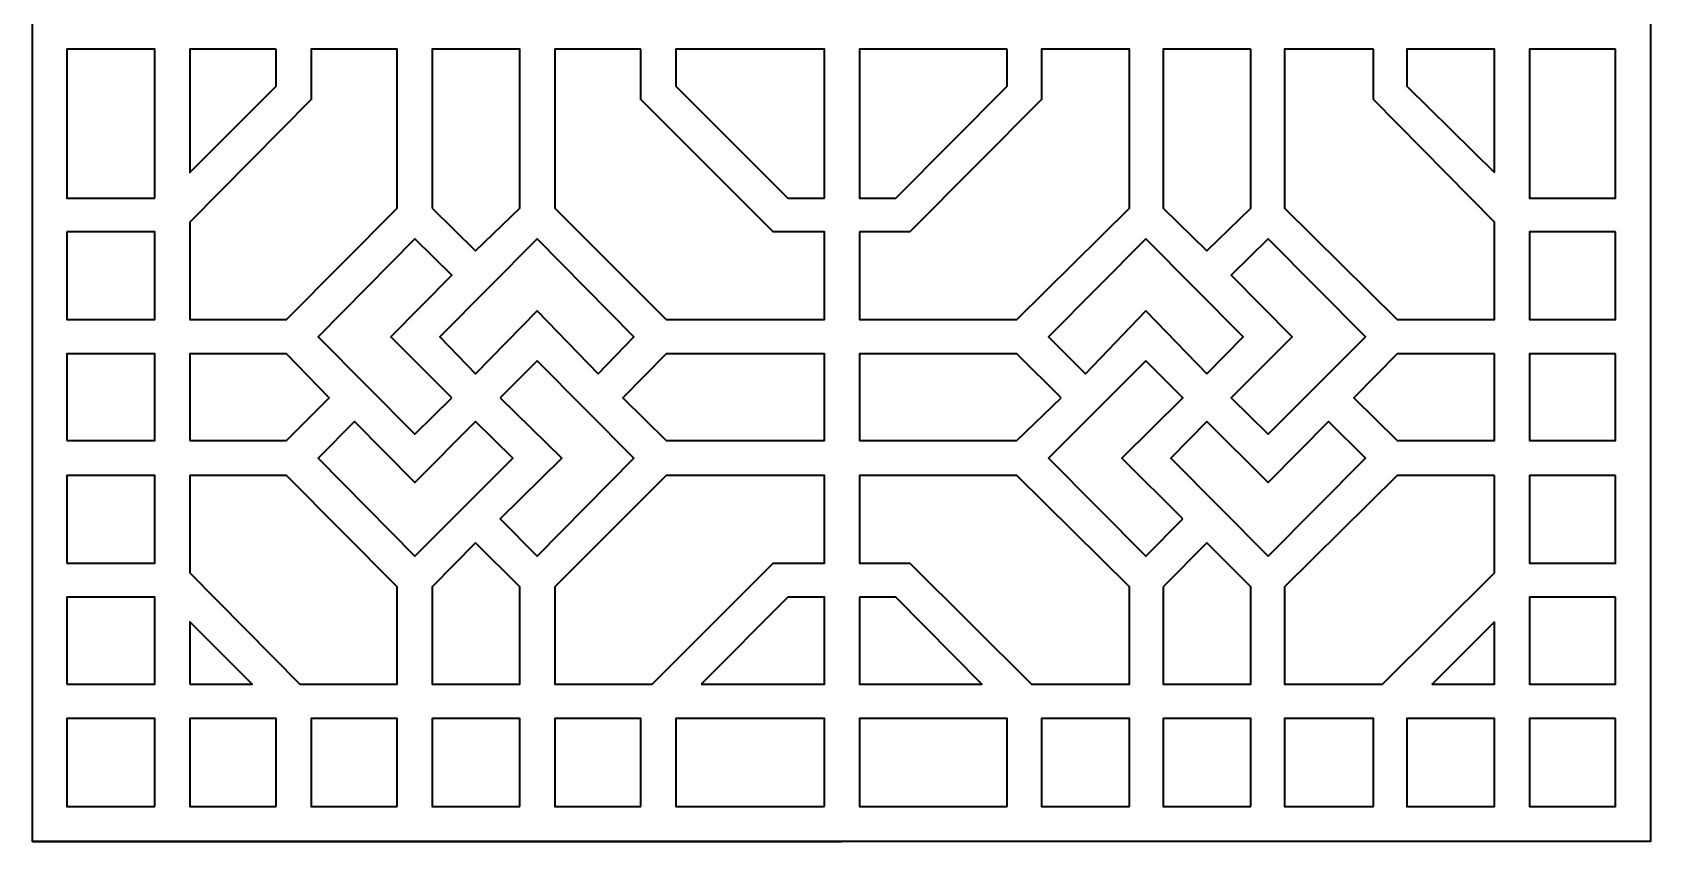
# Model space of a CAD drawing. Header units: centimetres. Extents: x -7.6 to 5.8, y -13 to 14.5.
# Drawn here: x -7.65 to 5.79, y 1.1 to 7.82 of the extents above; entities that cross this region are included whole.
import ezdxf

# ---------------------------------------------------------------- set-up
doc = ezdxf.new("R2010")
doc.units = ezdxf.units.CM
doc.header["$MEASUREMENT"] = 0
doc.layers.add('layer 1', color=7, linetype='Continuous')

msp = doc.modelspace()

# ---------------------------------------------------------------- linework, layer by layer
at = {"layer": 'layer 1', "color": 114, "lineweight": 35}
for points, knots in [([(-0.92346, 1.0957), (-0.92346, 1.0957), (5.79471, 1.0957), (5.79471, 1.0957), (5.79471, 1.0957), (5.79471, 1.0957), (5.79471, 7.81968), (5.79471, 7.81968), (5.79471, 7.81968), (5.79471, 7.81968), (5.79471, 14.54366), (5.79471, 14.54366), (5.79471, 14.54366), (5.79471, 14.54366), (-0.92346, 14.54366), (-0.92346, 14.54366), (-0.92346, 14.54366), (-0.92346, 14.54366), (-7.64744, 14.54366), (-7.64744, 14.54366), (-7.64744, 14.54366), (-7.64744, 14.54366), (-7.64744, 7.81968), (-7.64744, 7.81968), (-7.64744, 7.81968), (-7.64744, 7.81968), (-7.64744, 1.0957), (-7.64744, 1.0957), (-7.64744, 1.0957), (-7.64744, 1.0957), (-0.92346, 1.0957), (-0.92346, 1.0957)], [0, 0, 0, 0, 0.11111111, 0.11111111, 0.11111111, 0.11111111, 0.22222222, 0.22222222, 0.22222222, 0.22222222, 0.33333333, 0.33333333, 0.33333333, 0.33333333, 0.44444444, 0.44444444, 0.44444444, 0.44444444, 0.55555556, 0.55555556, 0.55555556, 0.55555556, 0.66666667, 0.66666667, 0.66666667, 0.66666667, 0.77777778, 0.77777778, 0.77777778, 0.77777778, 1, 1, 1, 1]), ([(-6.62954, 6.44115), (-6.62954, 6.44115), (-7.36243, 6.44115), (-7.36243, 6.44115), (-7.36243, 6.44115), (-7.36243, 6.44115), (-7.36243, 7.68008), (-7.36243, 7.68008), (-7.36243, 7.68008), (-7.36243, 7.68008), (-6.62954, 7.68008), (-6.62954, 7.68008), (-6.62954, 7.68008), (-6.62954, 7.68008), (-6.62954, 6.44115), (-6.62954, 6.44115)], [0, 0, 0, 0, 0.2, 0.2, 0.2, 0.2, 0.4, 0.4, 0.4, 0.4, 0.6, 0.6, 0.6, 0.6, 1, 1, 1, 1]), ([(-6.33871, 6.24338), (-6.33871, 6.24338), (-5.33244, 7.26129), (-5.33244, 7.26129), (-5.33244, 7.26129), (-5.33244, 7.26129), (-5.33244, 7.68008), (-5.33244, 7.68008), (-5.33244, 7.68008), (-5.33244, 7.68008), (-4.61699, 7.68008), (-4.61699, 7.68008), (-4.61699, 7.68008), (-4.61699, 7.68008), (-4.61699, 6.35971), (-4.61699, 6.35971), (-4.61699, 6.35971), (-4.61699, 6.35971), (-5.53602, 5.43488), (-5.53602, 5.43488), (-5.53602, 5.43488), (-5.53602, 5.43488), (-6.33871, 5.43488), (-6.33871, 5.43488), (-6.33871, 5.43488), (-6.33871, 5.43488), (-6.33871, 6.24338), (-6.33871, 6.24338)], [0, 0, 0, 0, 0.125, 0.125, 0.125, 0.125, 0.25, 0.25, 0.25, 0.25, 0.375, 0.375, 0.375, 0.375, 0.5, 0.5, 0.5, 0.5, 0.625, 0.625, 0.625, 0.625, 0.75, 0.75, 0.75, 0.75, 1, 1, 1, 1]), ([(-5.62327, 7.68008), (-5.62327, 7.68008), (-5.62327, 7.3718), (-5.62327, 7.3718), (-5.62327, 7.3718), (-5.62327, 7.3718), (-6.33871, 6.65636), (-6.33871, 6.65636), (-6.33871, 6.65636), (-6.33871, 6.65636), (-6.33871, 7.68008), (-6.33871, 7.68008), (-6.33871, 7.68008), (-6.33871, 7.68008), (-5.62327, 7.68008), (-5.62327, 7.68008)], [0, 0, 0, 0, 0.2, 0.2, 0.2, 0.2, 0.4, 0.4, 0.4, 0.4, 0.6, 0.6, 0.6, 0.6, 1, 1, 1, 1]), ([(-4.32617, 6.35971), (-4.32617, 6.35971), (-4.32617, 7.68008), (-4.32617, 7.68008), (-4.32617, 7.68008), (-4.32617, 7.68008), (-3.59909, 7.68008), (-3.59909, 7.68008), (-3.59909, 7.68008), (-3.59909, 7.68008), (-3.59909, 6.35971), (-3.59909, 6.35971), (-3.59909, 6.35971), (-3.59909, 6.35971), (-3.96554, 6.0049), (-3.96554, 6.0049), (-3.96554, 6.0049), (-3.96554, 6.0049), (-4.32617, 6.35971), (-4.32617, 6.35971)], [0, 0, 0, 0, 0.16666667, 0.16666667, 0.16666667, 0.16666667, 0.33333333, 0.33333333, 0.33333333, 0.33333333, 0.5, 0.5, 0.5, 0.5, 0.66666667, 0.66666667, 0.66666667, 0.66666667, 1, 1, 1, 1]), ([(-2.59282, 7.68008), (-2.59282, 7.68008), (-2.59282, 7.26129), (-2.59282, 7.26129), (-2.59282, 7.26129), (-2.59282, 7.26129), (-1.49348, 6.16195), (-1.49348, 6.16195), (-1.49348, 6.16195), (-1.49348, 6.16195), (-1.06887, 6.16195), (-1.06887, 6.16195), (-1.06887, 6.16195), (-1.06887, 6.16195), (-1.06887, 5.43488), (-1.06887, 5.43488), (-1.06887, 5.43488), (-1.06887, 5.43488), (-2.38342, 5.43488), (-2.38342, 5.43488), (-2.38342, 5.43488), (-2.38342, 5.43488), (-3.30826, 6.35971), (-3.30826, 6.35971), (-3.30826, 6.35971), (-3.30826, 6.35971), (-3.30826, 7.68008), (-3.30826, 7.68008), (-3.30826, 7.68008), (-3.30826, 7.68008), (-2.59282, 7.68008), (-2.59282, 7.68008)], [0, 0, 0, 0, 0.11111111, 0.11111111, 0.11111111, 0.11111111, 0.22222222, 0.22222222, 0.22222222, 0.22222222, 0.33333333, 0.33333333, 0.33333333, 0.33333333, 0.44444444, 0.44444444, 0.44444444, 0.44444444, 0.55555556, 0.55555556, 0.55555556, 0.55555556, 0.66666667, 0.66666667, 0.66666667, 0.66666667, 0.77777778, 0.77777778, 0.77777778, 0.77777778, 1, 1, 1, 1]), ([(-1.06887, 6.44115), (-1.06887, 6.44115), (-1.37134, 6.44115), (-1.37134, 6.44115), (-1.37134, 6.44115), (-1.37134, 6.44115), (-2.30199, 7.3718), (-2.30199, 7.3718), (-2.30199, 7.3718), (-2.30199, 7.3718), (-2.30199, 7.68008), (-2.30199, 7.68008), (-2.30199, 7.68008), (-2.30199, 7.68008), (-1.06887, 7.68008), (-1.06887, 7.68008), (-1.06887, 7.68008), (-1.06887, 7.68008), (-1.06887, 6.44115), (-1.06887, 6.44115)], [0, 0, 0, 0, 0.16666667, 0.16666667, 0.16666667, 0.16666667, 0.33333333, 0.33333333, 0.33333333, 0.33333333, 0.5, 0.5, 0.5, 0.5, 0.66666667, 0.66666667, 0.66666667, 0.66666667, 1, 1, 1, 1]), ([(-0.77804, 6.16195), (-0.77804, 6.16195), (-0.35925, 6.16195), (-0.35925, 6.16195), (-0.35925, 6.16195), (-0.35925, 6.16195), (0.73427, 7.26129), (0.73427, 7.26129), (0.73427, 7.26129), (0.73427, 7.26129), (0.73427, 7.68008), (0.73427, 7.68008), (0.73427, 7.68008), (0.73427, 7.68008), (1.46716, 7.68008), (1.46716, 7.68008), (1.46716, 7.68008), (1.46716, 7.68008), (1.46716, 6.35971), (1.46716, 6.35971), (1.46716, 6.35971), (1.46716, 6.35971), (0.53069, 5.43488), (0.53069, 5.43488), (0.53069, 5.43488), (0.53069, 5.43488), (-0.77804, 5.43488), (-0.77804, 5.43488), (-0.77804, 5.43488), (-0.77804, 5.43488), (-0.77804, 6.16195), (-0.77804, 6.16195)], [0, 0, 0, 0, 0.11111111, 0.11111111, 0.11111111, 0.11111111, 0.22222222, 0.22222222, 0.22222222, 0.22222222, 0.33333333, 0.33333333, 0.33333333, 0.33333333, 0.44444444, 0.44444444, 0.44444444, 0.44444444, 0.55555556, 0.55555556, 0.55555556, 0.55555556, 0.66666667, 0.66666667, 0.66666667, 0.66666667, 0.77777778, 0.77777778, 0.77777778, 0.77777778, 1, 1, 1, 1]), ([(0.44926, 7.68008), (0.44926, 7.68008), (0.44926, 7.3718), (0.44926, 7.3718), (0.44926, 7.3718), (0.44926, 7.3718), (-0.47558, 6.44115), (-0.47558, 6.44115), (-0.47558, 6.44115), (-0.47558, 6.44115), (-0.77804, 6.44115), (-0.77804, 6.44115), (-0.77804, 6.44115), (-0.77804, 6.44115), (-0.77804, 7.68008), (-0.77804, 7.68008), (-0.77804, 7.68008), (-0.77804, 7.68008), (0.44926, 7.68008), (0.44926, 7.68008)], [0, 0, 0, 0, 0.16666667, 0.16666667, 0.16666667, 0.16666667, 0.33333333, 0.33333333, 0.33333333, 0.33333333, 0.5, 0.5, 0.5, 0.5, 0.66666667, 0.66666667, 0.66666667, 0.66666667, 1, 1, 1, 1]), ([(2.47343, 7.68008), (2.47343, 7.68008), (2.47343, 6.35971), (2.47343, 6.35971), (2.47343, 6.35971), (2.47343, 6.35971), (2.10699, 6.0049), (2.10699, 6.0049), (2.10699, 6.0049), (2.10699, 6.0049), (1.74636, 6.35971), (1.74636, 6.35971), (1.74636, 6.35971), (1.74636, 6.35971), (1.74636, 7.68008), (1.74636, 7.68008), (1.74636, 7.68008), (1.74636, 7.68008), (2.47343, 7.68008), (2.47343, 7.68008)], [0, 0, 0, 0, 0.16666667, 0.16666667, 0.16666667, 0.16666667, 0.33333333, 0.33333333, 0.33333333, 0.33333333, 0.5, 0.5, 0.5, 0.5, 0.66666667, 0.66666667, 0.66666667, 0.66666667, 1, 1, 1, 1]), ([(3.49134, 7.68008), (3.49134, 7.68008), (3.49134, 7.26129), (3.49134, 7.26129), (3.49134, 7.26129), (3.49134, 7.26129), (4.49761, 6.24338), (4.49761, 6.24338), (4.49761, 6.24338), (4.49761, 6.24338), (4.49761, 5.43488), (4.49761, 5.43488), (4.49761, 5.43488), (4.49761, 5.43488), (3.6891, 5.43488), (3.6891, 5.43488), (3.6891, 5.43488), (3.6891, 5.43488), (2.75263, 6.35971), (2.75263, 6.35971), (2.75263, 6.35971), (2.75263, 6.35971), (2.75263, 7.68008), (2.75263, 7.68008), (2.75263, 7.68008), (2.75263, 7.68008), (3.49134, 7.68008), (3.49134, 7.68008)], [0, 0, 0, 0, 0.125, 0.125, 0.125, 0.125, 0.25, 0.25, 0.25, 0.25, 0.375, 0.375, 0.375, 0.375, 0.5, 0.5, 0.5, 0.5, 0.625, 0.625, 0.625, 0.625, 0.75, 0.75, 0.75, 0.75, 1, 1, 1, 1]), ([(4.49761, 6.65636), (4.49761, 6.65636), (3.77053, 7.3718), (3.77053, 7.3718), (3.77053, 7.3718), (3.77053, 7.3718), (3.77053, 7.68008), (3.77053, 7.68008), (3.77053, 7.68008), (3.77053, 7.68008), (4.49761, 7.68008), (4.49761, 7.68008), (4.49761, 7.68008), (4.49761, 7.68008), (4.49761, 6.65636), (4.49761, 6.65636)], [0, 0, 0, 0, 0.2, 0.2, 0.2, 0.2, 0.4, 0.4, 0.4, 0.4, 0.6, 0.6, 0.6, 0.6, 1, 1, 1, 1]), ([(5.50388, 7.68008), (5.50388, 7.68008), (5.50388, 6.44115), (5.50388, 6.44115), (5.50388, 6.44115), (5.50388, 6.44115), (4.78844, 6.44115), (4.78844, 6.44115), (4.78844, 6.44115), (4.78844, 6.44115), (4.78844, 7.68008), (4.78844, 7.68008), (4.78844, 7.68008), (4.78844, 7.68008), (5.50388, 7.68008), (5.50388, 7.68008)], [0, 0, 0, 0, 0.2, 0.2, 0.2, 0.2, 0.4, 0.4, 0.4, 0.4, 0.6, 0.6, 0.6, 0.6, 1, 1, 1, 1]), ([(-7.36243, 6.16195), (-7.36243, 6.16195), (-6.62954, 6.16195), (-6.62954, 6.16195), (-6.62954, 6.16195), (-6.62954, 6.16195), (-6.62954, 5.43488), (-6.62954, 5.43488), (-6.62954, 5.43488), (-6.62954, 5.43488), (-7.36243, 5.43488), (-7.36243, 5.43488), (-7.36243, 5.43488), (-7.36243, 5.43488), (-7.36243, 6.16195), (-7.36243, 6.16195)], [0, 0, 0, 0, 0.2, 0.2, 0.2, 0.2, 0.4, 0.4, 0.4, 0.4, 0.6, 0.6, 0.6, 0.6, 1, 1, 1, 1]), ([(-4.1633, 4.78342), (-4.1633, 4.78342), (-4.47158, 4.48095), (-4.47158, 4.48095), (-4.47158, 4.48095), (-4.47158, 4.48095), (-5.27427, 5.28946), (-5.27427, 5.28946), (-5.27427, 5.28946), (-5.27427, 5.28946), (-4.47158, 6.10378), (-4.47158, 6.10378), (-4.47158, 6.10378), (-4.47158, 6.10378), (-4.1633, 5.80132), (-4.1633, 5.80132), (-4.1633, 5.80132), (-4.1633, 5.80132), (-4.66934, 5.28946), (-4.66934, 5.28946), (-4.66934, 5.28946), (-4.66934, 5.28946), (-4.1633, 4.78342), (-4.1633, 4.78342)], [0, 0, 0, 0, 0.14285714, 0.14285714, 0.14285714, 0.14285714, 0.28571429, 0.28571429, 0.28571429, 0.28571429, 0.42857143, 0.42857143, 0.42857143, 0.42857143, 0.57142857, 0.57142857, 0.57142857, 0.57142857, 0.71428571, 0.71428571, 0.71428571, 0.71428571, 1, 1, 1, 1]), ([(-2.94763, 4.98118), (-2.94763, 4.98118), (-3.45368, 5.50467), (-3.45368, 5.50467), (-3.45368, 5.50467), (-3.45368, 5.50467), (-3.96554, 4.98118), (-3.96554, 4.98118), (-3.96554, 4.98118), (-3.96554, 4.98118), (-4.26218, 5.28946), (-4.26218, 5.28946), (-4.26218, 5.28946), (-4.26218, 5.28946), (-3.45368, 6.10378), (-3.45368, 6.10378), (-3.45368, 6.10378), (-3.45368, 6.10378), (-2.65099, 5.28946), (-2.65099, 5.28946), (-2.65099, 5.28946), (-2.65099, 5.28946), (-2.94763, 4.98118), (-2.94763, 4.98118)], [0, 0, 0, 0, 0.14285714, 0.14285714, 0.14285714, 0.14285714, 0.28571429, 0.28571429, 0.28571429, 0.28571429, 0.42857143, 0.42857143, 0.42857143, 0.42857143, 0.57142857, 0.57142857, 0.57142857, 0.57142857, 0.71428571, 0.71428571, 0.71428571, 0.71428571, 1, 1, 1, 1]), ([(2.10699, 4.98118), (2.10699, 4.98118), (1.60094, 5.50467), (1.60094, 5.50467), (1.60094, 5.50467), (1.60094, 5.50467), (1.10072, 4.98118), (1.10072, 4.98118), (1.10072, 4.98118), (1.10072, 4.98118), (0.79244, 5.28946), (0.79244, 5.28946), (0.79244, 5.28946), (0.79244, 5.28946), (1.60094, 6.10378), (1.60094, 6.10378), (1.60094, 6.10378), (1.60094, 6.10378), (2.40945, 5.28946), (2.40945, 5.28946), (2.40945, 5.28946), (2.40945, 5.28946), (2.10699, 4.98118), (2.10699, 4.98118)], [0, 0, 0, 0, 0.14285714, 0.14285714, 0.14285714, 0.14285714, 0.28571429, 0.28571429, 0.28571429, 0.28571429, 0.42857143, 0.42857143, 0.42857143, 0.42857143, 0.57142857, 0.57142857, 0.57142857, 0.57142857, 0.71428571, 0.71428571, 0.71428571, 0.71428571, 1, 1, 1, 1]), ([(2.61885, 6.10378), (2.61885, 6.10378), (3.42735, 5.28946), (3.42735, 5.28946), (3.42735, 5.28946), (3.42735, 5.28946), (2.61885, 4.48095), (2.61885, 4.48095), (2.61885, 4.48095), (2.61885, 4.48095), (2.31057, 4.78342), (2.31057, 4.78342), (2.31057, 4.78342), (2.31057, 4.78342), (2.81661, 5.28946), (2.81661, 5.28946), (2.81661, 5.28946), (2.81661, 5.28946), (2.31057, 5.80132), (2.31057, 5.80132), (2.31057, 5.80132), (2.31057, 5.80132), (2.61885, 6.10378), (2.61885, 6.10378)], [0, 0, 0, 0, 0.14285714, 0.14285714, 0.14285714, 0.14285714, 0.28571429, 0.28571429, 0.28571429, 0.28571429, 0.42857143, 0.42857143, 0.42857143, 0.42857143, 0.57142857, 0.57142857, 0.57142857, 0.57142857, 0.71428571, 0.71428571, 0.71428571, 0.71428571, 1, 1, 1, 1]), ([(5.50388, 6.16195), (5.50388, 6.16195), (5.50388, 5.43488), (5.50388, 5.43488), (5.50388, 5.43488), (5.50388, 5.43488), (4.78844, 5.43488), (4.78844, 5.43488), (4.78844, 5.43488), (4.78844, 5.43488), (4.78844, 6.16195), (4.78844, 6.16195), (4.78844, 6.16195), (4.78844, 6.16195), (5.50388, 6.16195), (5.50388, 6.16195)], [0, 0, 0, 0, 0.2, 0.2, 0.2, 0.2, 0.4, 0.4, 0.4, 0.4, 0.6, 0.6, 0.6, 0.6, 1, 1, 1, 1]), ([(-7.36243, 4.4286), (-7.36243, 4.4286), (-7.36243, 5.14986), (-7.36243, 5.14986), (-7.36243, 5.14986), (-7.36243, 5.14986), (-6.62954, 5.14986), (-6.62954, 5.14986), (-6.62954, 5.14986), (-6.62954, 5.14986), (-6.62954, 4.4286), (-6.62954, 4.4286), (-6.62954, 4.4286), (-6.62954, 4.4286), (-7.36243, 4.4286), (-7.36243, 4.4286)], [0, 0, 0, 0, 0.2, 0.2, 0.2, 0.2, 0.4, 0.4, 0.4, 0.4, 0.6, 0.6, 0.6, 0.6, 1, 1, 1, 1]), ([(-6.33871, 4.4286), (-6.33871, 4.4286), (-6.33871, 5.14986), (-6.33871, 5.14986), (-6.33871, 5.14986), (-6.33871, 5.14986), (-5.53602, 5.14986), (-5.53602, 5.14986), (-5.53602, 5.14986), (-5.53602, 5.14986), (-5.1812, 4.78342), (-5.1812, 4.78342), (-5.1812, 4.78342), (-5.1812, 4.78342), (-5.53602, 4.4286), (-5.53602, 4.4286), (-5.53602, 4.4286), (-5.53602, 4.4286), (-6.33871, 4.4286), (-6.33871, 4.4286)], [0, 0, 0, 0, 0.16666667, 0.16666667, 0.16666667, 0.16666667, 0.33333333, 0.33333333, 0.33333333, 0.33333333, 0.5, 0.5, 0.5, 0.5, 0.66666667, 0.66666667, 0.66666667, 0.66666667, 1, 1, 1, 1]), ([(-2.38342, 4.4286), (-2.38342, 4.4286), (-2.74405, 4.78342), (-2.74405, 4.78342), (-2.74405, 4.78342), (-2.74405, 4.78342), (-2.38342, 5.14986), (-2.38342, 5.14986), (-2.38342, 5.14986), (-2.38342, 5.14986), (-1.06887, 5.14986), (-1.06887, 5.14986), (-1.06887, 5.14986), (-1.06887, 5.14986), (-1.06887, 4.4286), (-1.06887, 4.4286), (-1.06887, 4.4286), (-1.06887, 4.4286), (-2.38342, 4.4286), (-2.38342, 4.4286)], [0, 0, 0, 0, 0.16666667, 0.16666667, 0.16666667, 0.16666667, 0.33333333, 0.33333333, 0.33333333, 0.33333333, 0.5, 0.5, 0.5, 0.5, 0.66666667, 0.66666667, 0.66666667, 0.66666667, 1, 1, 1, 1]), ([(0.89714, 4.78342), (0.89714, 4.78342), (0.53069, 4.4286), (0.53069, 4.4286), (0.53069, 4.4286), (0.53069, 4.4286), (-0.77804, 4.4286), (-0.77804, 4.4286), (-0.77804, 4.4286), (-0.77804, 4.4286), (-0.77804, 5.14986), (-0.77804, 5.14986), (-0.77804, 5.14986), (-0.77804, 5.14986), (0.53069, 5.14986), (0.53069, 5.14986), (0.53069, 5.14986), (0.53069, 5.14986), (0.89714, 4.78342), (0.89714, 4.78342)], [0, 0, 0, 0, 0.16666667, 0.16666667, 0.16666667, 0.16666667, 0.33333333, 0.33333333, 0.33333333, 0.33333333, 0.5, 0.5, 0.5, 0.5, 0.66666667, 0.66666667, 0.66666667, 0.66666667, 1, 1, 1, 1]), ([(4.49761, 5.14986), (4.49761, 5.14986), (4.49761, 4.4286), (4.49761, 4.4286), (4.49761, 4.4286), (4.49761, 4.4286), (3.6891, 4.4286), (3.6891, 4.4286), (3.6891, 4.4286), (3.6891, 4.4286), (3.32847, 4.78342), (3.32847, 4.78342), (3.32847, 4.78342), (3.32847, 4.78342), (3.6891, 5.14986), (3.6891, 5.14986), (3.6891, 5.14986), (3.6891, 5.14986), (4.49761, 5.14986), (4.49761, 5.14986)], [0, 0, 0, 0, 0.16666667, 0.16666667, 0.16666667, 0.16666667, 0.33333333, 0.33333333, 0.33333333, 0.33333333, 0.5, 0.5, 0.5, 0.5, 0.66666667, 0.66666667, 0.66666667, 0.66666667, 1, 1, 1, 1]), ([(5.50388, 5.14986), (5.50388, 5.14986), (5.50388, 4.4286), (5.50388, 4.4286), (5.50388, 4.4286), (5.50388, 4.4286), (4.78844, 4.4286), (4.78844, 4.4286), (4.78844, 4.4286), (4.78844, 4.4286), (4.78844, 5.14986), (4.78844, 5.14986), (4.78844, 5.14986), (4.78844, 5.14986), (5.50388, 5.14986), (5.50388, 5.14986)], [0, 0, 0, 0, 0.2, 0.2, 0.2, 0.2, 0.4, 0.4, 0.4, 0.4, 0.6, 0.6, 0.6, 0.6, 1, 1, 1, 1]), ([(-3.76196, 4.78342), (-3.76196, 4.78342), (-3.45368, 5.0917), (-3.45368, 5.0917), (-3.45368, 5.0917), (-3.45368, 5.0917), (-2.65099, 4.28319), (-2.65099, 4.28319), (-2.65099, 4.28319), (-2.65099, 4.28319), (-3.45368, 3.46887), (-3.45368, 3.46887), (-3.45368, 3.46887), (-3.45368, 3.46887), (-3.76196, 3.77715), (-3.76196, 3.77715), (-3.76196, 3.77715), (-3.76196, 3.77715), (-3.2501, 4.28319), (-3.2501, 4.28319), (-3.2501, 4.28319), (-3.2501, 4.28319), (-3.76196, 4.78342), (-3.76196, 4.78342)], [0, 0, 0, 0, 0.14285714, 0.14285714, 0.14285714, 0.14285714, 0.28571429, 0.28571429, 0.28571429, 0.28571429, 0.42857143, 0.42857143, 0.42857143, 0.42857143, 0.57142857, 0.57142857, 0.57142857, 0.57142857, 0.71428571, 0.71428571, 0.71428571, 0.71428571, 1, 1, 1, 1]), ([(1.90922, 3.77715), (1.90922, 3.77715), (1.60094, 3.46887), (1.60094, 3.46887), (1.60094, 3.46887), (1.60094, 3.46887), (0.79244, 4.28319), (0.79244, 4.28319), (0.79244, 4.28319), (0.79244, 4.28319), (1.60094, 5.0917), (1.60094, 5.0917), (1.60094, 5.0917), (1.60094, 5.0917), (1.90922, 4.78342), (1.90922, 4.78342), (1.90922, 4.78342), (1.90922, 4.78342), (1.40318, 4.28319), (1.40318, 4.28319), (1.40318, 4.28319), (1.40318, 4.28319), (1.90922, 3.77715), (1.90922, 3.77715)], [0, 0, 0, 0, 0.14285714, 0.14285714, 0.14285714, 0.14285714, 0.28571429, 0.28571429, 0.28571429, 0.28571429, 0.42857143, 0.42857143, 0.42857143, 0.42857143, 0.57142857, 0.57142857, 0.57142857, 0.57142857, 0.71428571, 0.71428571, 0.71428571, 0.71428571, 1, 1, 1, 1]), ([(-4.97181, 4.58565), (-4.97181, 4.58565), (-4.47158, 4.07961), (-4.47158, 4.07961), (-4.47158, 4.07961), (-4.47158, 4.07961), (-3.96554, 4.58565), (-3.96554, 4.58565), (-3.96554, 4.58565), (-3.96554, 4.58565), (-3.65726, 4.28319), (-3.65726, 4.28319), (-3.65726, 4.28319), (-3.65726, 4.28319), (-4.47158, 3.46887), (-4.47158, 3.46887), (-4.47158, 3.46887), (-4.47158, 3.46887), (-5.27427, 4.28319), (-5.27427, 4.28319), (-5.27427, 4.28319), (-5.27427, 4.28319), (-4.97181, 4.58565), (-4.97181, 4.58565)], [0, 0, 0, 0, 0.14285714, 0.14285714, 0.14285714, 0.14285714, 0.28571429, 0.28571429, 0.28571429, 0.28571429, 0.42857143, 0.42857143, 0.42857143, 0.42857143, 0.57142857, 0.57142857, 0.57142857, 0.57142857, 0.71428571, 0.71428571, 0.71428571, 0.71428571, 1, 1, 1, 1]), ([(2.10699, 4.58565), (2.10699, 4.58565), (2.61885, 4.07961), (2.61885, 4.07961), (2.61885, 4.07961), (2.61885, 4.07961), (3.11907, 4.58565), (3.11907, 4.58565), (3.11907, 4.58565), (3.11907, 4.58565), (3.42735, 4.28319), (3.42735, 4.28319), (3.42735, 4.28319), (3.42735, 4.28319), (2.61885, 3.46887), (2.61885, 3.46887), (2.61885, 3.46887), (2.61885, 3.46887), (1.81034, 4.28319), (1.81034, 4.28319), (1.81034, 4.28319), (1.81034, 4.28319), (2.10699, 4.58565), (2.10699, 4.58565)], [0, 0, 0, 0, 0.14285714, 0.14285714, 0.14285714, 0.14285714, 0.28571429, 0.28571429, 0.28571429, 0.28571429, 0.42857143, 0.42857143, 0.42857143, 0.42857143, 0.57142857, 0.57142857, 0.57142857, 0.57142857, 0.71428571, 0.71428571, 0.71428571, 0.71428571, 1, 1, 1, 1]), ([(-7.36243, 3.4107), (-7.36243, 3.4107), (-7.36243, 4.13777), (-7.36243, 4.13777), (-7.36243, 4.13777), (-7.36243, 4.13777), (-6.62954, 4.13777), (-6.62954, 4.13777), (-6.62954, 4.13777), (-6.62954, 4.13777), (-6.62954, 3.4107), (-6.62954, 3.4107), (-6.62954, 3.4107), (-6.62954, 3.4107), (-7.36243, 3.4107), (-7.36243, 3.4107)], [0, 0, 0, 0, 0.2, 0.2, 0.2, 0.2, 0.4, 0.4, 0.4, 0.4, 0.6, 0.6, 0.6, 0.6, 1, 1, 1, 1]), ([(-6.33871, 3.32927), (-6.33871, 3.32927), (-6.33871, 4.13777), (-6.33871, 4.13777), (-6.33871, 4.13777), (-6.33871, 4.13777), (-5.53602, 4.13777), (-5.53602, 4.13777), (-5.53602, 4.13777), (-5.53602, 4.13777), (-4.61699, 3.21294), (-4.61699, 3.21294), (-4.61699, 3.21294), (-4.61699, 3.21294), (-4.61699, 2.40443), (-4.61699, 2.40443), (-4.61699, 2.40443), (-4.61699, 2.40443), (-5.4255, 2.40443), (-5.4255, 2.40443), (-5.4255, 2.40443), (-5.4255, 2.40443), (-6.33871, 3.32927), (-6.33871, 3.32927)], [0, 0, 0, 0, 0.14285714, 0.14285714, 0.14285714, 0.14285714, 0.28571429, 0.28571429, 0.28571429, 0.28571429, 0.42857143, 0.42857143, 0.42857143, 0.42857143, 0.57142857, 0.57142857, 0.57142857, 0.57142857, 0.71428571, 0.71428571, 0.71428571, 0.71428571, 1, 1, 1, 1]), ([(-3.30826, 3.21294), (-3.30826, 3.21294), (-2.38342, 4.13777), (-2.38342, 4.13777), (-2.38342, 4.13777), (-2.38342, 4.13777), (-1.06887, 4.13777), (-1.06887, 4.13777), (-1.06887, 4.13777), (-1.06887, 4.13777), (-1.06887, 3.4107), (-1.06887, 3.4107), (-1.06887, 3.4107), (-1.06887, 3.4107), (-1.49348, 3.4107), (-1.49348, 3.4107), (-1.49348, 3.4107), (-1.49348, 3.4107), (-2.49976, 2.40443), (-2.49976, 2.40443), (-2.49976, 2.40443), (-2.49976, 2.40443), (-3.30826, 2.40443), (-3.30826, 2.40443), (-3.30826, 2.40443), (-3.30826, 2.40443), (-3.30826, 3.21294), (-3.30826, 3.21294)], [0, 0, 0, 0, 0.125, 0.125, 0.125, 0.125, 0.25, 0.25, 0.25, 0.25, 0.375, 0.375, 0.375, 0.375, 0.5, 0.5, 0.5, 0.5, 0.625, 0.625, 0.625, 0.625, 0.75, 0.75, 0.75, 0.75, 1, 1, 1, 1]), ([(0.53069, 4.13777), (0.53069, 4.13777), (1.46716, 3.21294), (1.46716, 3.21294), (1.46716, 3.21294), (1.46716, 3.21294), (1.46716, 2.40443), (1.46716, 2.40443), (1.46716, 2.40443), (1.46716, 2.40443), (0.65284, 2.40443), (0.65284, 2.40443), (0.65284, 2.40443), (0.65284, 2.40443), (-0.35925, 3.4107), (-0.35925, 3.4107), (-0.35925, 3.4107), (-0.35925, 3.4107), (-0.77804, 3.4107), (-0.77804, 3.4107), (-0.77804, 3.4107), (-0.77804, 3.4107), (-0.77804, 4.13777), (-0.77804, 4.13777), (-0.77804, 4.13777), (-0.77804, 4.13777), (0.53069, 4.13777), (0.53069, 4.13777)], [0, 0, 0, 0, 0.125, 0.125, 0.125, 0.125, 0.25, 0.25, 0.25, 0.25, 0.375, 0.375, 0.375, 0.375, 0.5, 0.5, 0.5, 0.5, 0.625, 0.625, 0.625, 0.625, 0.75, 0.75, 0.75, 0.75, 1, 1, 1, 1]), ([(4.49761, 4.13777), (4.49761, 4.13777), (4.49761, 3.32927), (4.49761, 3.32927), (4.49761, 3.32927), (4.49761, 3.32927), (3.56695, 2.40443), (3.56695, 2.40443), (3.56695, 2.40443), (3.56695, 2.40443), (2.75263, 2.40443), (2.75263, 2.40443), (2.75263, 2.40443), (2.75263, 2.40443), (2.75263, 3.21294), (2.75263, 3.21294), (2.75263, 3.21294), (2.75263, 3.21294), (3.6891, 4.13777), (3.6891, 4.13777), (3.6891, 4.13777), (3.6891, 4.13777), (4.49761, 4.13777), (4.49761, 4.13777)], [0, 0, 0, 0, 0.14285714, 0.14285714, 0.14285714, 0.14285714, 0.28571429, 0.28571429, 0.28571429, 0.28571429, 0.42857143, 0.42857143, 0.42857143, 0.42857143, 0.57142857, 0.57142857, 0.57142857, 0.57142857, 0.71428571, 0.71428571, 0.71428571, 0.71428571, 1, 1, 1, 1]), ([(5.50388, 4.13777), (5.50388, 4.13777), (5.50388, 3.4107), (5.50388, 3.4107), (5.50388, 3.4107), (5.50388, 3.4107), (4.78844, 3.4107), (4.78844, 3.4107), (4.78844, 3.4107), (4.78844, 3.4107), (4.78844, 4.13777), (4.78844, 4.13777), (4.78844, 4.13777), (4.78844, 4.13777), (5.50388, 4.13777), (5.50388, 4.13777)], [0, 0, 0, 0, 0.2, 0.2, 0.2, 0.2, 0.4, 0.4, 0.4, 0.4, 0.6, 0.6, 0.6, 0.6, 1, 1, 1, 1]), ([(-3.96554, 3.57938), (-3.96554, 3.57938), (-3.59909, 3.21294), (-3.59909, 3.21294), (-3.59909, 3.21294), (-3.59909, 3.21294), (-3.59909, 2.40443), (-3.59909, 2.40443), (-3.59909, 2.40443), (-3.59909, 2.40443), (-4.32617, 2.40443), (-4.32617, 2.40443), (-4.32617, 2.40443), (-4.32617, 2.40443), (-4.32617, 3.21294), (-4.32617, 3.21294), (-4.32617, 3.21294), (-4.32617, 3.21294), (-3.96554, 3.57938), (-3.96554, 3.57938)], [0, 0, 0, 0, 0.16666667, 0.16666667, 0.16666667, 0.16666667, 0.33333333, 0.33333333, 0.33333333, 0.33333333, 0.5, 0.5, 0.5, 0.5, 0.66666667, 0.66666667, 0.66666667, 0.66666667, 1, 1, 1, 1]), ([(1.74636, 3.21294), (1.74636, 3.21294), (2.10699, 3.57938), (2.10699, 3.57938), (2.10699, 3.57938), (2.10699, 3.57938), (2.47343, 3.21294), (2.47343, 3.21294), (2.47343, 3.21294), (2.47343, 3.21294), (2.47343, 2.40443), (2.47343, 2.40443), (2.47343, 2.40443), (2.47343, 2.40443), (1.74636, 2.40443), (1.74636, 2.40443), (1.74636, 2.40443), (1.74636, 2.40443), (1.74636, 3.21294), (1.74636, 3.21294)], [0, 0, 0, 0, 0.16666667, 0.16666667, 0.16666667, 0.16666667, 0.33333333, 0.33333333, 0.33333333, 0.33333333, 0.5, 0.5, 0.5, 0.5, 0.66666667, 0.66666667, 0.66666667, 0.66666667, 1, 1, 1, 1]), ([(-7.36243, 2.40443), (-7.36243, 2.40443), (-7.36243, 3.12569), (-7.36243, 3.12569), (-7.36243, 3.12569), (-7.36243, 3.12569), (-6.62954, 3.12569), (-6.62954, 3.12569), (-6.62954, 3.12569), (-6.62954, 3.12569), (-6.62954, 2.40443), (-6.62954, 2.40443), (-6.62954, 2.40443), (-6.62954, 2.40443), (-7.36243, 2.40443), (-7.36243, 2.40443)], [0, 0, 0, 0, 0.2, 0.2, 0.2, 0.2, 0.4, 0.4, 0.4, 0.4, 0.6, 0.6, 0.6, 0.6, 1, 1, 1, 1]), ([(-2.09259, 2.40443), (-2.09259, 2.40443), (-1.37134, 3.12569), (-1.37134, 3.12569), (-1.37134, 3.12569), (-1.37134, 3.12569), (-1.06887, 3.12569), (-1.06887, 3.12569), (-1.06887, 3.12569), (-1.06887, 3.12569), (-1.06887, 2.40443), (-1.06887, 2.40443), (-1.06887, 2.40443), (-1.06887, 2.40443), (-2.09259, 2.40443), (-2.09259, 2.40443)], [0, 0, 0, 0, 0.2, 0.2, 0.2, 0.2, 0.4, 0.4, 0.4, 0.4, 0.6, 0.6, 0.6, 0.6, 1, 1, 1, 1]), ([(-0.77804, 3.12569), (-0.77804, 3.12569), (-0.47558, 3.12569), (-0.47558, 3.12569), (-0.47558, 3.12569), (-0.47558, 3.12569), (0.23986, 2.40443), (0.23986, 2.40443), (0.23986, 2.40443), (0.23986, 2.40443), (-0.77804, 2.40443), (-0.77804, 2.40443), (-0.77804, 2.40443), (-0.77804, 2.40443), (-0.77804, 3.12569), (-0.77804, 3.12569)], [0, 0, 0, 0, 0.2, 0.2, 0.2, 0.2, 0.4, 0.4, 0.4, 0.4, 0.6, 0.6, 0.6, 0.6, 1, 1, 1, 1]), ([(5.50388, 3.12569), (5.50388, 3.12569), (5.50388, 2.40443), (5.50388, 2.40443), (5.50388, 2.40443), (5.50388, 2.40443), (4.78844, 2.40443), (4.78844, 2.40443), (4.78844, 2.40443), (4.78844, 2.40443), (4.78844, 3.12569), (4.78844, 3.12569), (4.78844, 3.12569), (4.78844, 3.12569), (5.50388, 3.12569), (5.50388, 3.12569)], [0, 0, 0, 0, 0.2, 0.2, 0.2, 0.2, 0.4, 0.4, 0.4, 0.4, 0.6, 0.6, 0.6, 0.6, 1, 1, 1, 1]), ([(-6.33871, 2.40443), (-6.33871, 2.40443), (-6.33871, 2.92211), (-6.33871, 2.92211), (-6.33871, 2.92211), (-6.33871, 2.92211), (-5.82103, 2.40443), (-5.82103, 2.40443), (-5.82103, 2.40443), (-5.82103, 2.40443), (-6.33871, 2.40443), (-6.33871, 2.40443)], [0, 0, 0, 0, 0.25, 0.25, 0.25, 0.25, 0.5, 0.5, 0.5, 0.5, 1, 1, 1, 1]), ([(4.49761, 2.92211), (4.49761, 2.92211), (4.49761, 2.40443), (4.49761, 2.40443), (4.49761, 2.40443), (4.49761, 2.40443), (3.97993, 2.40443), (3.97993, 2.40443), (3.97993, 2.40443), (3.97993, 2.40443), (4.49761, 2.92211), (4.49761, 2.92211)], [0, 0, 0, 0, 0.25, 0.25, 0.25, 0.25, 0.5, 0.5, 0.5, 0.5, 1, 1, 1, 1]), ([(-6.62954, 1.38653), (-6.62954, 1.38653), (-7.36243, 1.38653), (-7.36243, 1.38653), (-7.36243, 1.38653), (-7.36243, 1.38653), (-7.36243, 2.11942), (-7.36243, 2.11942), (-7.36243, 2.11942), (-7.36243, 2.11942), (-6.62954, 2.11942), (-6.62954, 2.11942), (-6.62954, 2.11942), (-6.62954, 2.11942), (-6.62954, 1.38653), (-6.62954, 1.38653)], [0, 0, 0, 0, 0.2, 0.2, 0.2, 0.2, 0.4, 0.4, 0.4, 0.4, 0.6, 0.6, 0.6, 0.6, 1, 1, 1, 1]), ([(-5.62327, 1.38653), (-5.62327, 1.38653), (-6.33871, 1.38653), (-6.33871, 1.38653), (-6.33871, 1.38653), (-6.33871, 1.38653), (-6.33871, 2.11942), (-6.33871, 2.11942), (-6.33871, 2.11942), (-6.33871, 2.11942), (-5.62327, 2.11942), (-5.62327, 2.11942), (-5.62327, 2.11942), (-5.62327, 2.11942), (-5.62327, 1.38653), (-5.62327, 1.38653)], [0, 0, 0, 0, 0.2, 0.2, 0.2, 0.2, 0.4, 0.4, 0.4, 0.4, 0.6, 0.6, 0.6, 0.6, 1, 1, 1, 1]), ([(-4.61699, 1.38653), (-4.61699, 1.38653), (-5.33244, 1.38653), (-5.33244, 1.38653), (-5.33244, 1.38653), (-5.33244, 1.38653), (-5.33244, 2.11942), (-5.33244, 2.11942), (-5.33244, 2.11942), (-5.33244, 2.11942), (-4.61699, 2.11942), (-4.61699, 2.11942), (-4.61699, 2.11942), (-4.61699, 2.11942), (-4.61699, 1.38653), (-4.61699, 1.38653)], [0, 0, 0, 0, 0.2, 0.2, 0.2, 0.2, 0.4, 0.4, 0.4, 0.4, 0.6, 0.6, 0.6, 0.6, 1, 1, 1, 1]), ([(-3.59909, 1.38653), (-3.59909, 1.38653), (-4.32617, 1.38653), (-4.32617, 1.38653), (-4.32617, 1.38653), (-4.32617, 1.38653), (-4.32617, 2.11942), (-4.32617, 2.11942), (-4.32617, 2.11942), (-4.32617, 2.11942), (-3.59909, 2.11942), (-3.59909, 2.11942), (-3.59909, 2.11942), (-3.59909, 2.11942), (-3.59909, 1.38653), (-3.59909, 1.38653)], [0, 0, 0, 0, 0.2, 0.2, 0.2, 0.2, 0.4, 0.4, 0.4, 0.4, 0.6, 0.6, 0.6, 0.6, 1, 1, 1, 1]), ([(-2.59282, 1.38653), (-2.59282, 1.38653), (-3.30826, 1.38653), (-3.30826, 1.38653), (-3.30826, 1.38653), (-3.30826, 1.38653), (-3.30826, 2.11942), (-3.30826, 2.11942), (-3.30826, 2.11942), (-3.30826, 2.11942), (-2.59282, 2.11942), (-2.59282, 2.11942), (-2.59282, 2.11942), (-2.59282, 2.11942), (-2.59282, 1.38653), (-2.59282, 1.38653)], [0, 0, 0, 0, 0.2, 0.2, 0.2, 0.2, 0.4, 0.4, 0.4, 0.4, 0.6, 0.6, 0.6, 0.6, 1, 1, 1, 1]), ([(-1.06887, 1.38653), (-1.06887, 1.38653), (-2.30199, 1.38653), (-2.30199, 1.38653), (-2.30199, 1.38653), (-2.30199, 1.38653), (-2.30199, 2.11942), (-2.30199, 2.11942), (-2.30199, 2.11942), (-2.30199, 2.11942), (-1.06887, 2.11942), (-1.06887, 2.11942), (-1.06887, 2.11942), (-1.06887, 2.11942), (-1.06887, 1.38653), (-1.06887, 1.38653)], [0, 0, 0, 0, 0.2, 0.2, 0.2, 0.2, 0.4, 0.4, 0.4, 0.4, 0.6, 0.6, 0.6, 0.6, 1, 1, 1, 1]), ([(0.44926, 1.38653), (0.44926, 1.38653), (-0.77804, 1.38653), (-0.77804, 1.38653), (-0.77804, 1.38653), (-0.77804, 1.38653), (-0.77804, 2.11942), (-0.77804, 2.11942), (-0.77804, 2.11942), (-0.77804, 2.11942), (0.44926, 2.11942), (0.44926, 2.11942), (0.44926, 2.11942), (0.44926, 2.11942), (0.44926, 1.38653), (0.44926, 1.38653)], [0, 0, 0, 0, 0.2, 0.2, 0.2, 0.2, 0.4, 0.4, 0.4, 0.4, 0.6, 0.6, 0.6, 0.6, 1, 1, 1, 1]), ([(1.46716, 1.38653), (1.46716, 1.38653), (0.73427, 1.38653), (0.73427, 1.38653), (0.73427, 1.38653), (0.73427, 1.38653), (0.73427, 2.11942), (0.73427, 2.11942), (0.73427, 2.11942), (0.73427, 2.11942), (1.46716, 2.11942), (1.46716, 2.11942), (1.46716, 2.11942), (1.46716, 2.11942), (1.46716, 1.38653), (1.46716, 1.38653)], [0, 0, 0, 0, 0.2, 0.2, 0.2, 0.2, 0.4, 0.4, 0.4, 0.4, 0.6, 0.6, 0.6, 0.6, 1, 1, 1, 1]), ([(2.47343, 1.38653), (2.47343, 1.38653), (1.74636, 1.38653), (1.74636, 1.38653), (1.74636, 1.38653), (1.74636, 1.38653), (1.74636, 2.11942), (1.74636, 2.11942), (1.74636, 2.11942), (1.74636, 2.11942), (2.47343, 2.11942), (2.47343, 2.11942), (2.47343, 2.11942), (2.47343, 2.11942), (2.47343, 1.38653), (2.47343, 1.38653)], [0, 0, 0, 0, 0.2, 0.2, 0.2, 0.2, 0.4, 0.4, 0.4, 0.4, 0.6, 0.6, 0.6, 0.6, 1, 1, 1, 1]), ([(3.49134, 1.38653), (3.49134, 1.38653), (2.75263, 1.38653), (2.75263, 1.38653), (2.75263, 1.38653), (2.75263, 1.38653), (2.75263, 2.11942), (2.75263, 2.11942), (2.75263, 2.11942), (2.75263, 2.11942), (3.49134, 2.11942), (3.49134, 2.11942), (3.49134, 2.11942), (3.49134, 2.11942), (3.49134, 1.38653), (3.49134, 1.38653)], [0, 0, 0, 0, 0.2, 0.2, 0.2, 0.2, 0.4, 0.4, 0.4, 0.4, 0.6, 0.6, 0.6, 0.6, 1, 1, 1, 1]), ([(4.49761, 1.38653), (4.49761, 1.38653), (3.77053, 1.38653), (3.77053, 1.38653), (3.77053, 1.38653), (3.77053, 1.38653), (3.77053, 2.11942), (3.77053, 2.11942), (3.77053, 2.11942), (3.77053, 2.11942), (4.49761, 2.11942), (4.49761, 2.11942), (4.49761, 2.11942), (4.49761, 2.11942), (4.49761, 1.38653), (4.49761, 1.38653)], [0, 0, 0, 0, 0.2, 0.2, 0.2, 0.2, 0.4, 0.4, 0.4, 0.4, 0.6, 0.6, 0.6, 0.6, 1, 1, 1, 1]), ([(5.50388, 2.11942), (5.50388, 2.11942), (5.50388, 1.38653), (5.50388, 1.38653), (5.50388, 1.38653), (5.50388, 1.38653), (4.78844, 1.38653), (4.78844, 1.38653), (4.78844, 1.38653), (4.78844, 1.38653), (4.78844, 2.11942), (4.78844, 2.11942), (4.78844, 2.11942), (4.78844, 2.11942), (5.50388, 2.11942), (5.50388, 2.11942)], [0, 0, 0, 0, 0.2, 0.2, 0.2, 0.2, 0.4, 0.4, 0.4, 0.4, 0.6, 0.6, 0.6, 0.6, 1, 1, 1, 1]), ([(-7.64744, 1.0957), (-7.64744, 1.0957), (-0.92346, 1.0957), (-0.92346, 1.0957), (-0.92346, 1.0957), (-0.92346, 1.0957), (-7.64744, 1.0957), (-7.64744, 1.0957)], [0, 0, 0, 0, 0.33333333, 0.33333333, 0.33333333, 0.33333333, 1, 1, 1, 1])]:
    msp.add_open_spline(points, degree=3, knots=knots, dxfattribs=at)

doc.saveas('drawing.dxf')
